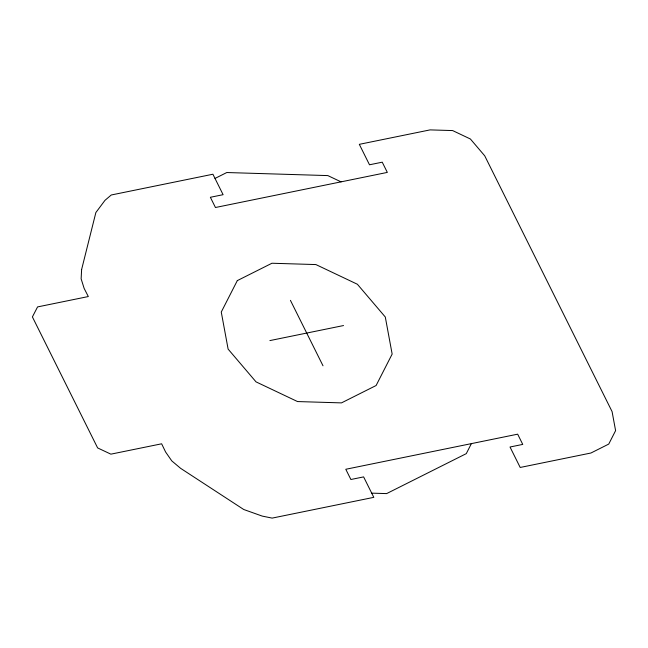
<?xml version="1.0" encoding="UTF-8"?>
<svg xmlns="http://www.w3.org/2000/svg" width="648" height="648" viewBox="0 0 648 648"><rect width="100%" height="100%" fill="white"/><g stroke="black" fill="none" stroke-linecap="round" stroke-linejoin="round"><path stroke-width="0.97" d="M471.388 443.629L466.276 453.64L386.637 493.598L371.709 493.144M215.014 178.435L226.784 172.53L327.831 175.592L341.051 181.861M269.884 340.589L343.537 325.547M290.417 300.34L323.004 365.788M81.616 269.528L81.138 278.843L84.135 288.392L88.322 296.549L37.568 306.917L32.4 316.913L97.629 447.922L110.881 454.159L161.636 443.799L165.596 451.996L171.785 460.898L180.598 468.318L243.721 509.498L262.221 516.091L272.136 518.108L373.799 497.348L363.617 476.896L350.884 479.504L345.789 469.274L517.663 434.176L522.75 444.406L510.017 447.007L520.198 467.459L590.944 453.009L608.739 444.083L615.6 430.637L612.077 411.593L484.728 155.828L470.391 138.996L452.636 130.572L430.061 129.892L359.316 144.334L369.498 164.786L382.239 162.186L387.326 172.409L215.452 207.506L210.365 197.284L223.098 194.684L212.917 174.231L111.254 194.991L105 200.313L95.864 212.544L81.616 269.528M237.306 280.616L221.268 312.053L228.12 349.11L256.033 381.875L297.521 401.558L341.472 402.886L376.115 385.511L392.153 354.075L385.301 317.018L357.388 284.253L315.9 264.57L271.941 263.242L237.306 280.616"/></g></svg>
